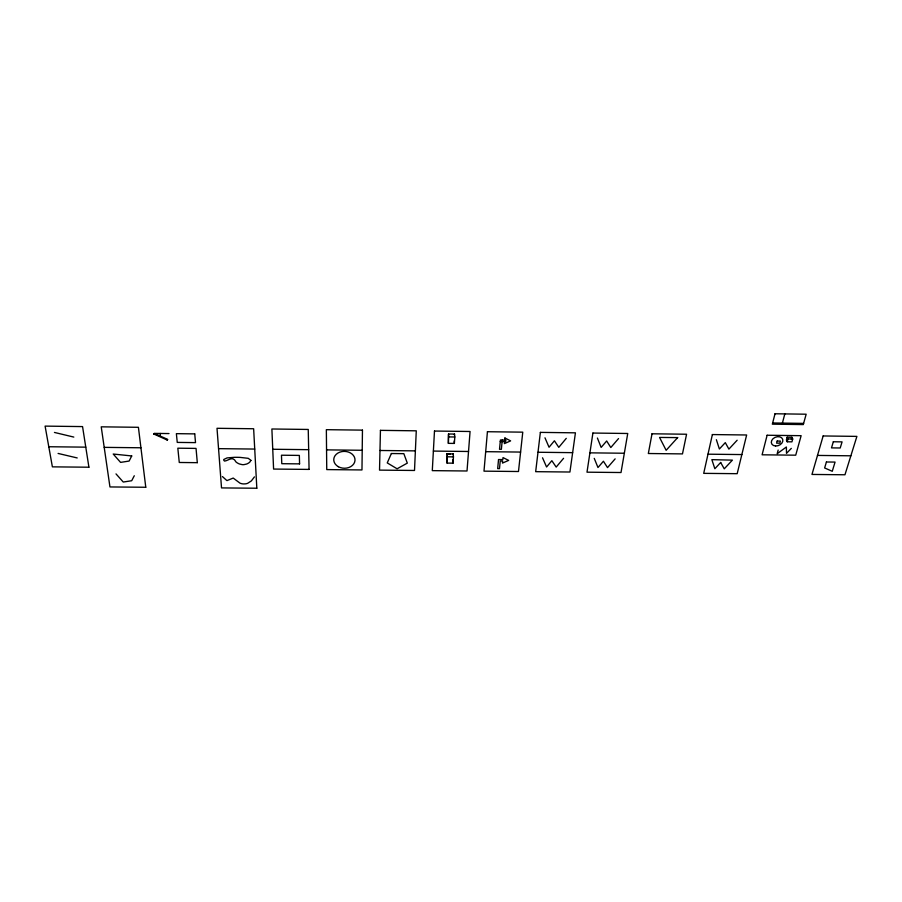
<?xml version="1.0" encoding="UTF-8"?>
<svg xmlns="http://www.w3.org/2000/svg" width="902" height="902" viewBox="0 0 902 902"><rect width="100%" height="100%" fill="white"/><g stroke="black" fill="none" stroke-linecap="round" stroke-linejoin="round"><path stroke-width="1.35" d="M447.099 463.098L447.257 453.864L453.199 453.92L453.458 456.874L453.029 463.166L447.099 463.098L447.257 453.864M448.373 443.356L448.531 433.986L454.54 434.065L454.811 436.985L454.371 443.423L448.373 443.356L448.531 433.986M502.267 440.029L501.365 449.309L499.516 449.286L500.407 440.007L505.864 440.075L505.718 441.585L500.26 441.518M159.755 435.846L159.755 435.846A6.111 4.736 12.2 0 0 160.297 433.467L160.297 433.467M782.079 424.301L784.819 413.917M778.155 450.075L777.174 453.717L786.375 446.986L786.499 453.356L791.313 448.384M787.164 437.211L786.397 440.052L787.209 441.788L791.933 441.845L792.711 439.003L791.888 437.278L787.164 437.211L787.976 438.947L787.209 441.788M791.381 439.161L791.888 437.278M134.285 475.749L131.703 480.732L123.258 482.04L116.008 473.9M454.191 434.719L454.54 434.065M452.86 454.495L453.199 453.92M153.791 434.178L154.197 433.512M254.443 476.876L251.365 480.901L247.7 483.292A8.524 6.596 6.7 0 1 245.378 483.855L243.743 483.934A8.265 6.393 6.7 0 1 239.932 483.122L233.223 478.06L226.921 480.619L222.444 476.572M167.174 440.176L167.58 439.522M566.264 438.361L558.789 447.358L554.414 440.785L549.047 447.245L544.977 437.808M563.57 458.306L556.184 467.089L551.855 460.685L546.567 466.988L542.53 457.799M618.535 438.564L610.812 447.527L606.674 440.977L601.138 447.415L597.395 438.011M615.13 458.87L607.52 467.619L603.427 461.238L597.97 467.518L594.249 458.363M737.148 440.232L728.895 449.117L725.298 442.623L719.379 449.004L716.368 439.702M446.591 454.123L450.053 454.134M448.779 436.906L454.811 436.985M169.012 433.569L154.276 433.388L167.659 439.398M48.787 446.738L85.78 447.155M104.204 447.369L140.926 447.775M218.555 448.655L254.725 449.061M272.742 449.264L308.664 449.67M326.558 449.873L362.209 450.278M379.979 450.481L415.382 450.876M433.377 451.079L468.521 451.485M485.693 451.676L520.601 452.071M537.987 452.263L572.646 452.657M589.919 452.849L624.342 453.244M707.991 454.191L741.861 454.574M817.494 455.42L850.857 455.803M447.505 456.807L453.458 456.874M772.642 422.97L803.614 423.388M787.976 438.947L792.711 439.003M447.708 454.371L446.614 454.202M153.87 434.054L167.253 440.052M58.089 453.435L77.211 457.945M54.447 432.441L73.817 437.087M454.157 441.022L454.371 443.423M452.714 459.524L453.029 463.166M362.457 430.13L361.973 469.942L326.75 469.592L326.355 429.679L362.457 430.13M380.441 430.355L379.528 470.122L414.514 470.472L416.273 430.818L380.441 430.355M434.482 431.043L432.295 470.641L467.022 470.991L470.066 431.494L434.482 431.043M487.43 431.72L483.991 471.16L518.481 471.509L522.765 432.159L487.43 431.72M498.535 459.546L497.667 468.612L499.494 468.634L500.227 461.046L502.662 461.069L502.47 463.076L508.66 460.403L503.012 457.585L502.809 459.603L498.535 459.546M504.928 438L504.376 443.615L510.645 440.886L504.928 438M540.366 432.385L535.675 471.678L569.929 472.017L575.431 432.825L540.366 432.385M592.907 433.05L586.999 472.186L621.016 472.524L627.736 433.49L592.907 433.05M652.022 433.794L648.335 453.514L682.476 453.898L686.569 434.234L652.022 433.794M250.925 460.403L249.786 462.128A10.971 8.58 7.3 0 1 246.517 464.068L243.946 464.631A7.408 5.784 7.2 0 1 242.153 464.62L239.504 463.989A11.05 8.648 7.2 0 1 235.997 461.971C232.795 455.6 228.747 460.482 224.666 461.091A2.131 1.657 8 0 1 224.046 460.606L223.786 460.178A1.477 1.15 8 0 1 223.809 459.468L227.056 457.912L234.306 457.325A72.228 54.65 6 0 1 240.112 457.393L248.275 458.329L250.925 460.403M712.377 434.561L703.707 473.358L737.182 473.685L746.642 434.989L712.377 434.561M767.117 435.249L762.1 454.8L795.722 455.183L801.134 435.677L767.117 435.249M775.021 413.77L772.337 424.165L803.287 424.583L806.162 414.21L775.021 413.77M777.174 441.055L776.622 443.141L779.835 443.175L780.388 441.089L777.174 441.055M823.154 435.959L811.969 474.441L844.96 474.768L856.9 436.388L823.154 435.959M826.412 461.993L824.631 467.958L832.264 471.284L835.06 462.083L826.412 461.993M833.324 441.766L831.497 447.888L840.213 447.99L842.073 441.879L833.324 441.766M391.367 453.526L387.251 462.906L397.094 468.792L407.309 463.121L403.837 453.661L391.367 453.526M131.726 455.95L129.121 461.057L120.575 462.388L113.224 454.033L131.726 455.95M677.65 437.605L666.138 450.301L659.554 437.436L677.65 437.605M720.675 462.489L714.846 468.724L711.858 459.648L732.39 460.144L724.25 468.826L720.675 462.489M145.774 487.26L109.954 486.945L101.227 426.826L138.412 427.3L145.774 487.26M256.822 488.23L221.52 487.914L217.01 428.292L253.642 428.754L256.822 488.23M197.312 462.67L179.272 462.478L177.829 448.193L196.038 448.407L197.312 462.67M299.577 463.876L281.785 463.696L281.458 455.217L299.351 455.409L299.577 463.876M88.915 467.213L52.384 466.853L45.1 426.116L82.556 426.59L88.915 467.213M309.07 469.412L273.588 469.063L271.885 428.991L308.247 429.453L309.07 469.412M194.742 433.885L176.375 433.659L177.254 442.408L195.52 442.623L194.742 433.885M775.562 446.005A5.976 4.454 -21.3 0 0 782.677 439.263A5.976 4.454 -21.3 0 0 772.991 438.744A5.976 4.454 -21.3 0 0 775.562 446.005M338.374 466.717A10.632 8.434 1.5 0 0 354.982 460.572A10.632 8.434 1.5 0 0 339.795 452.161A10.632 8.434 1.5 0 0 338.374 466.717"/></g></svg>
